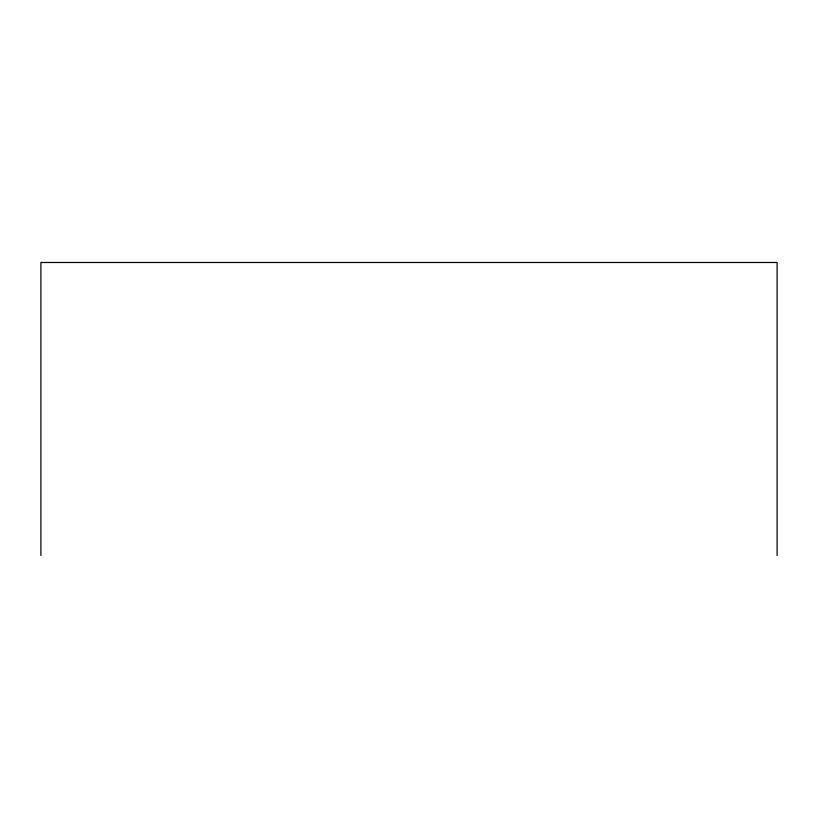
<?xml version="1.0" encoding="UTF-8"?>
<svg xmlns="http://www.w3.org/2000/svg" width="818" height="818" viewBox="0 0 818 818"><rect width="100%" height="100%" fill="white"/><g stroke="black" fill="none" stroke-linecap="round" stroke-linejoin="round"><path stroke-width="1.23" d="M777.1 555.514L777.1 262.486L40.9 262.486L40.9 555.514"/></g></svg>
